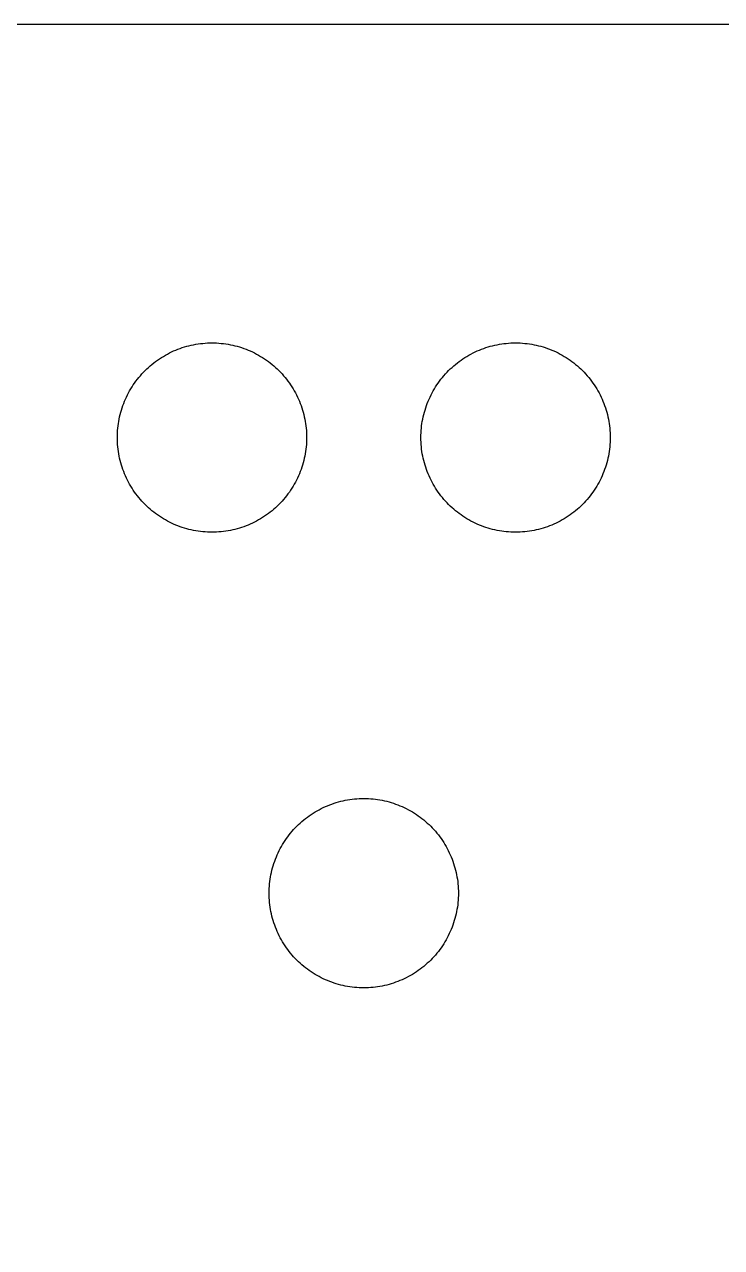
# Model space of a CAD drawing. Extents: x 8 to 190, y 0 to 129.
# Drawn here: x 100.6 to 135.6, y 67.4 to 128.8 of the extents above; entities that cross this region are included whole.
import ezdxf

# ---------------------------------------------------------------- set-up
doc = ezdxf.new("R2010")
doc.units = 0

msp = doc.modelspace()

# ---------------------------------------------------------------- linework, layer by layer
at = {"color": 34, "true_color": 0x008000}
for points in [[(7.93115, 0.254, 0), (190.471044, 0.254, 0), (190.471044, 128.754124, 0), (7.93115, 128.754124, 0), (7.93115, 0.254, 0)], [(105.289096, 108.027978, 0), (105.29062, 108.144564, 0), (105.294938, 108.26115, 0), (105.30205, 108.377482, 0), (105.311956, 108.49356, 0), (105.32491, 108.609384, 0), (105.340404, 108.724954, 0), (105.358946, 108.840016, 0), (105.380282, 108.95457, 0), (105.404412, 109.068616, 0), (105.431336, 109.182154, 0), (105.461054, 109.29493, 0), (105.493566, 109.406944, 0), (105.528872, 109.517942, 0), (105.566718, 109.628178, 0), (105.607358, 109.737398, 0), (105.650792, 109.845856, 0), (105.696512, 109.95279, 0), (105.745026, 110.058962, 0), (105.796334, 110.16361, 0), (105.849928, 110.267242, 0), (105.906316, 110.36935, 0), (105.96499, 110.469934, 0), (106.02595, 110.569248, 0), (106.089704, 110.667038, 0), (106.15549, 110.76305, 0), (106.223816, 110.857538, 0), (106.294428, 110.950248, 0), (106.367326, 111.041434, 0), (106.442256, 111.130588, 0), (106.519472, 111.217964, 0), (106.598974, 111.303308, 0), (106.680254, 111.386874, 0), (106.76382, 111.468154, 0), (106.849164, 111.547656, 0), (106.93654, 111.624872, 0), (107.025694, 111.699802, 0), (107.11688, 111.7727, 0), (107.20959, 111.843312, 0), (107.304078, 111.911638, 0), (107.40009, 111.977424, 0), (107.49788, 112.041178, 0), (107.597194, 112.102138, 0), (107.697778, 112.160812, 0), (107.799886, 112.2172, 0), (107.903518, 112.270794, 0), (108.008166, 112.322102, 0), (108.114338, 112.370616, 0), (108.221272, 112.416336, 0), (108.32973, 112.45977, 0), (108.43895, 112.50041, 0), (108.549186, 112.538256, 0), (108.660184, 112.573562, 0), (108.772198, 112.606074, 0), (108.884974, 112.635792, 0), (108.998512, 112.662716, 0), (109.112558, 112.686846, 0), (109.227112, 112.708182, 0), (109.342174, 112.726724, 0), (109.457744, 112.742218, 0), (109.573568, 112.755172, 0), (109.689646, 112.765078, 0), (109.805978, 112.77219, 0), (109.922564, 112.776508, 0), (110.03915, 112.778032, 0), (110.155736, 112.776508, 0), (110.272322, 112.77219, 0), (110.388654, 112.765078, 0), (110.504732, 112.755172, 0), (110.620556, 112.742218, 0), (110.736126, 112.726724, 0), (110.851188, 112.708182, 0), (110.965742, 112.686846, 0), (111.079788, 112.662716, 0), (111.193326, 112.635792, 0), (111.306102, 112.606074, 0), (111.418116, 112.573562, 0), (111.529114, 112.538256, 0), (111.63935, 112.50041, 0), (111.74857, 112.45977, 0), (111.857028, 112.416336, 0), (111.963962, 112.370616, 0), (112.070134, 112.322102, 0), (112.174782, 112.270794, 0), (112.278414, 112.2172, 0), (112.380522, 112.160812, 0), (112.481106, 112.102138, 0), (112.58042, 112.041178, 0), (112.67821, 111.977424, 0), (112.774222, 111.911638, 0), (112.86871, 111.843312, 0), (112.96142, 111.7727, 0), (113.052606, 111.699802, 0), (113.14176, 111.624872, 0), (113.229136, 111.547656, 0), (113.31448, 111.468154, 0), (113.398046, 111.386874, 0), (113.479326, 111.303308, 0), (113.558828, 111.217964, 0), (113.636044, 111.130588, 0), (113.710974, 111.041434, 0), (113.783872, 110.950248, 0), (113.854484, 110.857538, 0), (113.92281, 110.76305, 0), (113.988596, 110.667038, 0), (114.05235, 110.569248, 0), (114.11331, 110.469934, 0), (114.171984, 110.36935, 0), (114.228372, 110.267242, 0), (114.281966, 110.16361, 0), (114.333274, 110.058962, 0), (114.381788, 109.95279, 0), (114.427508, 109.845856, 0), (114.470942, 109.737398, 0), (114.511582, 109.628178, 0), (114.549428, 109.517942, 0), (114.584734, 109.406944, 0), (114.617246, 109.29493, 0), (114.646964, 109.182154, 0), (114.673888, 109.068616, 0), (114.698018, 108.95457, 0), (114.719354, 108.840016, 0), (114.737896, 108.724954, 0), (114.75339, 108.609384, 0), (114.766344, 108.49356, 0), (114.77625, 108.377482, 0), (114.783362, 108.26115, 0), (114.78768, 108.144564, 0), (114.789204, 108.027978, 0), (114.78768, 107.911392, 0), (114.783362, 107.794806, 0), (114.77625, 107.678474, 0), (114.766344, 107.562396, 0), (114.75339, 107.446572, 0), (114.737896, 107.331002, 0), (114.719354, 107.21594, 0), (114.698018, 107.101386, 0), (114.673888, 106.98734, 0), (114.646964, 106.873802, 0), (114.617246, 106.761026, 0), (114.584734, 106.649012, 0), (114.549428, 106.538014, 0), (114.511582, 106.427778, 0), (114.470942, 106.318558, 0), (114.427508, 106.2101, 0), (114.381788, 106.103166, 0), (114.333274, 105.996994, 0), (114.281966, 105.892346, 0), (114.228372, 105.788714, 0), (114.171984, 105.686606, 0), (114.11331, 105.586022, 0), (114.05235, 105.486708, 0), (113.988596, 105.388918, 0), (113.92281, 105.292906, 0), (113.854484, 105.198418, 0), (113.783872, 105.105708, 0), (113.710974, 105.014522, 0), (113.636044, 104.925368, 0), (113.558828, 104.837992, 0), (113.479326, 104.752648, 0), (113.398046, 104.669082, 0), (113.31448, 104.587802, 0), (113.229136, 104.5083, 0), (113.14176, 104.431084, 0), (113.052606, 104.356154, 0), (112.96142, 104.283256, 0), (112.86871, 104.212644, 0), (112.774222, 104.144318, 0), (112.67821, 104.078532, 0), (112.58042, 104.014778, 0), (112.481106, 103.953818, 0), (112.380522, 103.895144, 0), (112.278414, 103.838756, 0), (112.174782, 103.785162, 0), (112.070134, 103.733854, 0), (111.963962, 103.68534, 0), (111.857028, 103.63962, 0), (111.74857, 103.596186, 0), (111.63935, 103.555546, 0), (111.529114, 103.5177, 0), (111.418116, 103.482394, 0), (111.306102, 103.449882, 0), (111.193326, 103.420164, 0), (111.079788, 103.39324, 0), (110.965742, 103.36911, 0), (110.851188, 103.347774, 0), (110.736126, 103.329232, 0), (110.620556, 103.313738, 0), (110.504732, 103.300784, 0), (110.388654, 103.290878, 0), (110.272322, 103.283766, 0), (110.155736, 103.279448, 0), (110.03915, 103.277924, 0), (109.922564, 103.279448, 0), (109.805978, 103.283766, 0), (109.689646, 103.290878, 0), (109.573568, 103.300784, 0), (109.457744, 103.313738, 0), (109.342174, 103.329232, 0), (109.227112, 103.347774, 0), (109.112558, 103.36911, 0), (108.998512, 103.39324, 0), (108.884974, 103.420164, 0), (108.772198, 103.449882, 0), (108.660184, 103.482394, 0), (108.549186, 103.5177, 0), (108.43895, 103.555546, 0), (108.32973, 103.596186, 0), (108.221272, 103.63962, 0), (108.114338, 103.68534, 0), (108.008166, 103.733854, 0), (107.903518, 103.785162, 0), (107.799886, 103.838756, 0), (107.697778, 103.895144, 0), (107.597194, 103.953818, 0), (107.49788, 104.014778, 0), (107.40009, 104.078532, 0), (107.304078, 104.144318, 0), (107.20959, 104.212644, 0), (107.11688, 104.283256, 0), (107.025694, 104.356154, 0), (106.93654, 104.431084, 0), (106.849164, 104.5083, 0), (106.76382, 104.587802, 0), (106.680254, 104.669082, 0), (106.598974, 104.752648, 0), (106.519472, 104.837992, 0), (106.442256, 104.925368, 0), (106.367326, 105.014522, 0), (106.294428, 105.105708, 0), (106.223816, 105.198418, 0), (106.15549, 105.292906, 0), (106.089704, 105.388918, 0), (106.02595, 105.486708, 0), (105.96499, 105.586022, 0), (105.906316, 105.686606, 0), (105.849928, 105.788714, 0), (105.796334, 105.892346, 0), (105.745026, 105.996994, 0), (105.696512, 106.103166, 0), (105.650792, 106.2101, 0), (105.607358, 106.318558, 0), (105.566718, 106.427778, 0), (105.528872, 106.538014, 0), (105.493566, 106.649012, 0), (105.461054, 106.761026, 0), (105.431336, 106.873802, 0), (105.404412, 106.98734, 0), (105.380282, 107.101386, 0), (105.358946, 107.21594, 0), (105.340404, 107.331002, 0), (105.32491, 107.446572, 0), (105.311956, 107.562396, 0), (105.30205, 107.678474, 0), (105.294938, 107.794806, 0), (105.29062, 107.911392, 0), (105.289096, 108.027978, 0)], [(120.529096, 108.027978, 0), (120.53062, 108.144564, 0), (120.534938, 108.26115, 0), (120.54205, 108.377482, 0), (120.551956, 108.49356, 0), (120.56491, 108.609384, 0), (120.580404, 108.724954, 0), (120.598946, 108.840016, 0), (120.620282, 108.95457, 0), (120.644412, 109.068616, 0), (120.671336, 109.182154, 0), (120.701054, 109.29493, 0), (120.733566, 109.406944, 0), (120.768872, 109.517942, 0), (120.806718, 109.628178, 0), (120.847358, 109.737398, 0), (120.890792, 109.845856, 0), (120.936512, 109.95279, 0), (120.985026, 110.058962, 0), (121.036334, 110.16361, 0), (121.089928, 110.267242, 0), (121.146316, 110.36935, 0), (121.20499, 110.469934, 0), (121.26595, 110.569248, 0), (121.329704, 110.667038, 0), (121.39549, 110.76305, 0), (121.463816, 110.857538, 0), (121.534428, 110.950248, 0), (121.607326, 111.041434, 0), (121.682256, 111.130588, 0), (121.759472, 111.217964, 0), (121.838974, 111.303308, 0), (121.920254, 111.386874, 0), (122.00382, 111.468154, 0), (122.089164, 111.547656, 0), (122.17654, 111.624872, 0), (122.265694, 111.699802, 0), (122.35688, 111.7727, 0), (122.44959, 111.843312, 0), (122.544078, 111.911638, 0), (122.64009, 111.977424, 0), (122.73788, 112.041178, 0), (122.837194, 112.102138, 0), (122.937778, 112.160812, 0), (123.039886, 112.2172, 0), (123.143518, 112.270794, 0), (123.248166, 112.322102, 0), (123.354338, 112.370616, 0), (123.461272, 112.416336, 0), (123.56973, 112.45977, 0), (123.67895, 112.50041, 0), (123.789186, 112.538256, 0), (123.900184, 112.573562, 0), (124.012198, 112.606074, 0), (124.124974, 112.635792, 0), (124.238512, 112.662716, 0), (124.352558, 112.686846, 0), (124.467112, 112.708182, 0), (124.582174, 112.726724, 0), (124.697744, 112.742218, 0), (124.813568, 112.755172, 0), (124.929646, 112.765078, 0), (125.045978, 112.77219, 0), (125.162564, 112.776508, 0), (125.27915, 112.778032, 0), (125.395736, 112.776508, 0), (125.512322, 112.77219, 0), (125.628654, 112.765078, 0), (125.744732, 112.755172, 0), (125.860556, 112.742218, 0), (125.976126, 112.726724, 0), (126.091188, 112.708182, 0), (126.205742, 112.686846, 0), (126.319788, 112.662716, 0), (126.433326, 112.635792, 0), (126.546102, 112.606074, 0), (126.658116, 112.573562, 0), (126.769114, 112.538256, 0), (126.87935, 112.50041, 0), (126.98857, 112.45977, 0), (127.097028, 112.416336, 0), (127.203962, 112.370616, 0), (127.310134, 112.322102, 0), (127.414782, 112.270794, 0), (127.518414, 112.2172, 0), (127.620522, 112.160812, 0), (127.721106, 112.102138, 0), (127.82042, 112.041178, 0), (127.91821, 111.977424, 0), (128.014222, 111.911638, 0), (128.10871, 111.843312, 0), (128.20142, 111.7727, 0), (128.292606, 111.699802, 0), (128.38176, 111.624872, 0), (128.469136, 111.547656, 0), (128.55448, 111.468154, 0), (128.638046, 111.386874, 0), (128.719326, 111.303308, 0), (128.798828, 111.217964, 0), (128.876044, 111.130588, 0), (128.950974, 111.041434, 0), (129.023872, 110.950248, 0), (129.094484, 110.857538, 0), (129.16281, 110.76305, 0), (129.228596, 110.667038, 0), (129.29235, 110.569248, 0), (129.35331, 110.469934, 0), (129.411984, 110.36935, 0), (129.468372, 110.267242, 0), (129.521966, 110.16361, 0), (129.573274, 110.058962, 0), (129.621788, 109.95279, 0), (129.667508, 109.845856, 0), (129.710942, 109.737398, 0), (129.751582, 109.628178, 0), (129.789428, 109.517942, 0), (129.824734, 109.406944, 0), (129.857246, 109.29493, 0), (129.886964, 109.182154, 0), (129.913888, 109.068616, 0), (129.938018, 108.95457, 0), (129.959354, 108.840016, 0), (129.977896, 108.724954, 0), (129.99339, 108.609384, 0), (130.006344, 108.49356, 0), (130.01625, 108.377482, 0), (130.023362, 108.26115, 0), (130.02768, 108.144564, 0), (130.029204, 108.027978, 0), (130.02768, 107.911392, 0), (130.023362, 107.794806, 0), (130.01625, 107.678474, 0), (130.006344, 107.562396, 0), (129.99339, 107.446572, 0), (129.977896, 107.331002, 0), (129.959354, 107.21594, 0), (129.938018, 107.101386, 0), (129.913888, 106.98734, 0), (129.886964, 106.873802, 0), (129.857246, 106.761026, 0), (129.824734, 106.649012, 0), (129.789428, 106.538014, 0), (129.751582, 106.427778, 0), (129.710942, 106.318558, 0), (129.667508, 106.2101, 0), (129.621788, 106.103166, 0), (129.573274, 105.996994, 0), (129.521966, 105.892346, 0), (129.468372, 105.788714, 0), (129.411984, 105.686606, 0), (129.35331, 105.586022, 0), (129.29235, 105.486708, 0), (129.228596, 105.388918, 0), (129.16281, 105.292906, 0), (129.094484, 105.198418, 0), (129.023872, 105.105708, 0), (128.950974, 105.014522, 0), (128.876044, 104.925368, 0), (128.798828, 104.837992, 0), (128.719326, 104.752648, 0), (128.638046, 104.669082, 0), (128.55448, 104.587802, 0), (128.469136, 104.5083, 0), (128.38176, 104.431084, 0), (128.292606, 104.356154, 0), (128.20142, 104.283256, 0), (128.10871, 104.212644, 0), (128.014222, 104.144318, 0), (127.91821, 104.078532, 0), (127.82042, 104.014778, 0), (127.721106, 103.953818, 0), (127.620522, 103.895144, 0), (127.518414, 103.838756, 0), (127.414782, 103.785162, 0), (127.310134, 103.733854, 0), (127.203962, 103.68534, 0), (127.097028, 103.63962, 0), (126.98857, 103.596186, 0), (126.87935, 103.555546, 0), (126.769114, 103.5177, 0), (126.658116, 103.482394, 0), (126.546102, 103.449882, 0), (126.433326, 103.420164, 0), (126.319788, 103.39324, 0), (126.205742, 103.36911, 0), (126.091188, 103.347774, 0), (125.976126, 103.329232, 0), (125.860556, 103.313738, 0), (125.744732, 103.300784, 0), (125.628654, 103.290878, 0), (125.512322, 103.283766, 0), (125.395736, 103.279448, 0), (125.27915, 103.277924, 0), (125.162564, 103.279448, 0), (125.045978, 103.283766, 0), (124.929646, 103.290878, 0), (124.813568, 103.300784, 0), (124.697744, 103.313738, 0), (124.582174, 103.329232, 0), (124.467112, 103.347774, 0), (124.352558, 103.36911, 0), (124.238512, 103.39324, 0), (124.124974, 103.420164, 0), (124.012198, 103.449882, 0), (123.900184, 103.482394, 0), (123.789186, 103.5177, 0), (123.67895, 103.555546, 0), (123.56973, 103.596186, 0), (123.461272, 103.63962, 0), (123.354338, 103.68534, 0), (123.248166, 103.733854, 0), (123.143518, 103.785162, 0), (123.039886, 103.838756, 0), (122.937778, 103.895144, 0), (122.837194, 103.953818, 0), (122.73788, 104.014778, 0), (122.64009, 104.078532, 0), (122.544078, 104.144318, 0), (122.44959, 104.212644, 0), (122.35688, 104.283256, 0), (122.265694, 104.356154, 0), (122.17654, 104.431084, 0), (122.089164, 104.5083, 0), (122.00382, 104.587802, 0), (121.920254, 104.669082, 0), (121.838974, 104.752648, 0), (121.759472, 104.837992, 0), (121.682256, 104.925368, 0), (121.607326, 105.014522, 0), (121.534428, 105.105708, 0), (121.463816, 105.198418, 0), (121.39549, 105.292906, 0), (121.329704, 105.388918, 0), (121.26595, 105.486708, 0), (121.20499, 105.586022, 0), (121.146316, 105.686606, 0), (121.089928, 105.788714, 0), (121.036334, 105.892346, 0), (120.985026, 105.996994, 0), (120.936512, 106.103166, 0), (120.890792, 106.2101, 0), (120.847358, 106.318558, 0), (120.806718, 106.427778, 0), (120.768872, 106.538014, 0), (120.733566, 106.649012, 0), (120.701054, 106.761026, 0), (120.671336, 106.873802, 0), (120.644412, 106.98734, 0), (120.620282, 107.101386, 0), (120.598946, 107.21594, 0), (120.580404, 107.331002, 0), (120.56491, 107.446572, 0), (120.551956, 107.562396, 0), (120.54205, 107.678474, 0), (120.534938, 107.794806, 0), (120.53062, 107.911392, 0), (120.529096, 108.027978, 0)], [(112.909096, 85.167978, 0), (112.91062, 85.284564, 0), (112.914938, 85.40115, 0), (112.92205, 85.517482, 0), (112.931956, 85.63356, 0), (112.94491, 85.749384, 0), (112.960404, 85.864954, 0), (112.978946, 85.980016, 0), (113.000282, 86.09457, 0), (113.024412, 86.208616, 0), (113.051336, 86.322154, 0), (113.081054, 86.43493, 0), (113.113566, 86.546944, 0), (113.148872, 86.657942, 0), (113.186718, 86.768178, 0), (113.227358, 86.877398, 0), (113.270792, 86.985856, 0), (113.316512, 87.09279, 0), (113.365026, 87.198962, 0), (113.416334, 87.30361, 0), (113.469928, 87.407242, 0), (113.526316, 87.50935, 0), (113.58499, 87.609934, 0), (113.64595, 87.709248, 0), (113.709704, 87.807038, 0), (113.77549, 87.90305, 0), (113.843816, 87.997538, 0), (113.914428, 88.090248, 0), (113.987326, 88.181434, 0), (114.062256, 88.270588, 0), (114.139472, 88.357964, 0), (114.218974, 88.443308, 0), (114.300254, 88.526874, 0), (114.38382, 88.608154, 0), (114.469164, 88.687656, 0), (114.55654, 88.764872, 0), (114.645694, 88.839802, 0), (114.73688, 88.9127, 0), (114.82959, 88.983312, 0), (114.924078, 89.051638, 0), (115.02009, 89.117424, 0), (115.11788, 89.181178, 0), (115.217194, 89.242138, 0), (115.317778, 89.300812, 0), (115.419886, 89.3572, 0), (115.523518, 89.410794, 0), (115.628166, 89.462102, 0), (115.734338, 89.510616, 0), (115.841272, 89.556336, 0), (115.94973, 89.59977, 0), (116.05895, 89.64041, 0), (116.169186, 89.678256, 0), (116.280184, 89.713562, 0), (116.392198, 89.746074, 0), (116.504974, 89.775792, 0), (116.618512, 89.802716, 0), (116.732558, 89.826846, 0), (116.847112, 89.848182, 0), (116.962174, 89.866724, 0), (117.077744, 89.882218, 0), (117.193568, 89.895172, 0), (117.309646, 89.905078, 0), (117.425978, 89.91219, 0), (117.542564, 89.916508, 0), (117.65915, 89.918032, 0), (117.775736, 89.916508, 0), (117.892322, 89.91219, 0), (118.008654, 89.905078, 0), (118.124732, 89.895172, 0), (118.240556, 89.882218, 0), (118.356126, 89.866724, 0), (118.471188, 89.848182, 0), (118.585742, 89.826846, 0), (118.699788, 89.802716, 0), (118.813326, 89.775792, 0), (118.926102, 89.746074, 0), (119.038116, 89.713562, 0), (119.149114, 89.678256, 0), (119.25935, 89.64041, 0), (119.36857, 89.59977, 0), (119.477028, 89.556336, 0), (119.583962, 89.510616, 0), (119.690134, 89.462102, 0), (119.794782, 89.410794, 0), (119.898414, 89.3572, 0), (120.000522, 89.300812, 0), (120.101106, 89.242138, 0), (120.20042, 89.181178, 0), (120.29821, 89.117424, 0), (120.394222, 89.051638, 0), (120.48871, 88.983312, 0), (120.58142, 88.9127, 0), (120.672606, 88.839802, 0), (120.76176, 88.764872, 0), (120.849136, 88.687656, 0), (120.93448, 88.608154, 0), (121.018046, 88.526874, 0), (121.099326, 88.443308, 0), (121.178828, 88.357964, 0), (121.256044, 88.270588, 0), (121.330974, 88.181434, 0), (121.403872, 88.090248, 0), (121.474484, 87.997538, 0), (121.54281, 87.90305, 0), (121.608596, 87.807038, 0), (121.67235, 87.709248, 0), (121.73331, 87.609934, 0), (121.791984, 87.50935, 0), (121.848372, 87.407242, 0), (121.901966, 87.30361, 0), (121.953274, 87.198962, 0), (122.001788, 87.09279, 0), (122.047508, 86.985856, 0), (122.090942, 86.877398, 0), (122.131582, 86.768178, 0), (122.169428, 86.657942, 0), (122.204734, 86.546944, 0), (122.237246, 86.43493, 0), (122.266964, 86.322154, 0), (122.293888, 86.208616, 0), (122.318018, 86.09457, 0), (122.339354, 85.980016, 0), (122.357896, 85.864954, 0), (122.37339, 85.749384, 0), (122.386344, 85.63356, 0), (122.39625, 85.517482, 0), (122.403362, 85.40115, 0), (122.40768, 85.284564, 0), (122.409204, 85.167978, 0), (122.40768, 85.051392, 0), (122.403362, 84.934806, 0), (122.39625, 84.818474, 0), (122.386344, 84.702396, 0), (122.37339, 84.586572, 0), (122.357896, 84.471002, 0), (122.339354, 84.35594, 0), (122.318018, 84.241386, 0), (122.293888, 84.12734, 0), (122.266964, 84.013802, 0), (122.237246, 83.901026, 0), (122.204734, 83.789012, 0), (122.169428, 83.678014, 0), (122.131582, 83.567778, 0), (122.090942, 83.458558, 0), (122.047508, 83.3501, 0), (122.001788, 83.243166, 0), (121.953274, 83.136994, 0), (121.901966, 83.032346, 0), (121.848372, 82.928714, 0), (121.791984, 82.826606, 0), (121.73331, 82.726022, 0), (121.67235, 82.626708, 0), (121.608596, 82.528918, 0), (121.54281, 82.432906, 0), (121.474484, 82.338418, 0), (121.403872, 82.245708, 0), (121.330974, 82.154522, 0), (121.256044, 82.065368, 0), (121.178828, 81.977992, 0), (121.099326, 81.892648, 0), (121.018046, 81.809082, 0), (120.93448, 81.727802, 0), (120.849136, 81.6483, 0), (120.76176, 81.571084, 0), (120.672606, 81.496154, 0), (120.58142, 81.423256, 0), (120.48871, 81.352644, 0), (120.394222, 81.284318, 0), (120.29821, 81.218532, 0), (120.20042, 81.154778, 0), (120.101106, 81.093818, 0), (120.000522, 81.035144, 0), (119.898414, 80.978756, 0), (119.794782, 80.925162, 0), (119.690134, 80.873854, 0), (119.583962, 80.82534, 0), (119.477028, 80.77962, 0), (119.36857, 80.736186, 0), (119.25935, 80.695546, 0), (119.149114, 80.6577, 0), (119.038116, 80.622394, 0), (118.926102, 80.589882, 0), (118.813326, 80.560164, 0), (118.699788, 80.53324, 0), (118.585742, 80.50911, 0), (118.471188, 80.487774, 0), (118.356126, 80.469232, 0), (118.240556, 80.453738, 0), (118.124732, 80.440784, 0), (118.008654, 80.430878, 0), (117.892322, 80.423766, 0), (117.775736, 80.419448, 0), (117.65915, 80.417924, 0), (117.542564, 80.419448, 0), (117.425978, 80.423766, 0), (117.309646, 80.430878, 0), (117.193568, 80.440784, 0), (117.077744, 80.453738, 0), (116.962174, 80.469232, 0), (116.847112, 80.487774, 0), (116.732558, 80.50911, 0), (116.618512, 80.53324, 0), (116.504974, 80.560164, 0), (116.392198, 80.589882, 0), (116.280184, 80.622394, 0), (116.169186, 80.6577, 0), (116.05895, 80.695546, 0), (115.94973, 80.736186, 0), (115.841272, 80.77962, 0), (115.734338, 80.82534, 0), (115.628166, 80.873854, 0), (115.523518, 80.925162, 0), (115.419886, 80.978756, 0), (115.317778, 81.035144, 0), (115.217194, 81.093818, 0), (115.11788, 81.154778, 0), (115.02009, 81.218532, 0), (114.924078, 81.284318, 0), (114.82959, 81.352644, 0), (114.73688, 81.423256, 0), (114.645694, 81.496154, 0), (114.55654, 81.571084, 0), (114.469164, 81.6483, 0), (114.38382, 81.727802, 0), (114.300254, 81.809082, 0), (114.218974, 81.892648, 0), (114.139472, 81.977992, 0), (114.062256, 82.065368, 0), (113.987326, 82.154522, 0), (113.914428, 82.245708, 0), (113.843816, 82.338418, 0), (113.77549, 82.432906, 0), (113.709704, 82.528918, 0), (113.64595, 82.626708, 0), (113.58499, 82.726022, 0), (113.526316, 82.826606, 0), (113.469928, 82.928714, 0), (113.416334, 83.032346, 0), (113.365026, 83.136994, 0), (113.316512, 83.243166, 0), (113.270792, 83.3501, 0), (113.227358, 83.458558, 0), (113.186718, 83.567778, 0), (113.148872, 83.678014, 0), (113.113566, 83.789012, 0), (113.081054, 83.901026, 0), (113.051336, 84.013802, 0), (113.024412, 84.12734, 0), (113.000282, 84.241386, 0), (112.978946, 84.35594, 0), (112.960404, 84.471002, 0), (112.94491, 84.586572, 0), (112.931956, 84.702396, 0), (112.92205, 84.818474, 0), (112.914938, 84.934806, 0), (112.91062, 85.051392, 0), (112.909096, 85.167978, 0)]]:
    msp.add_polyline3d(points, close=True, dxfattribs=at)

doc.saveas('drawing.dxf')
